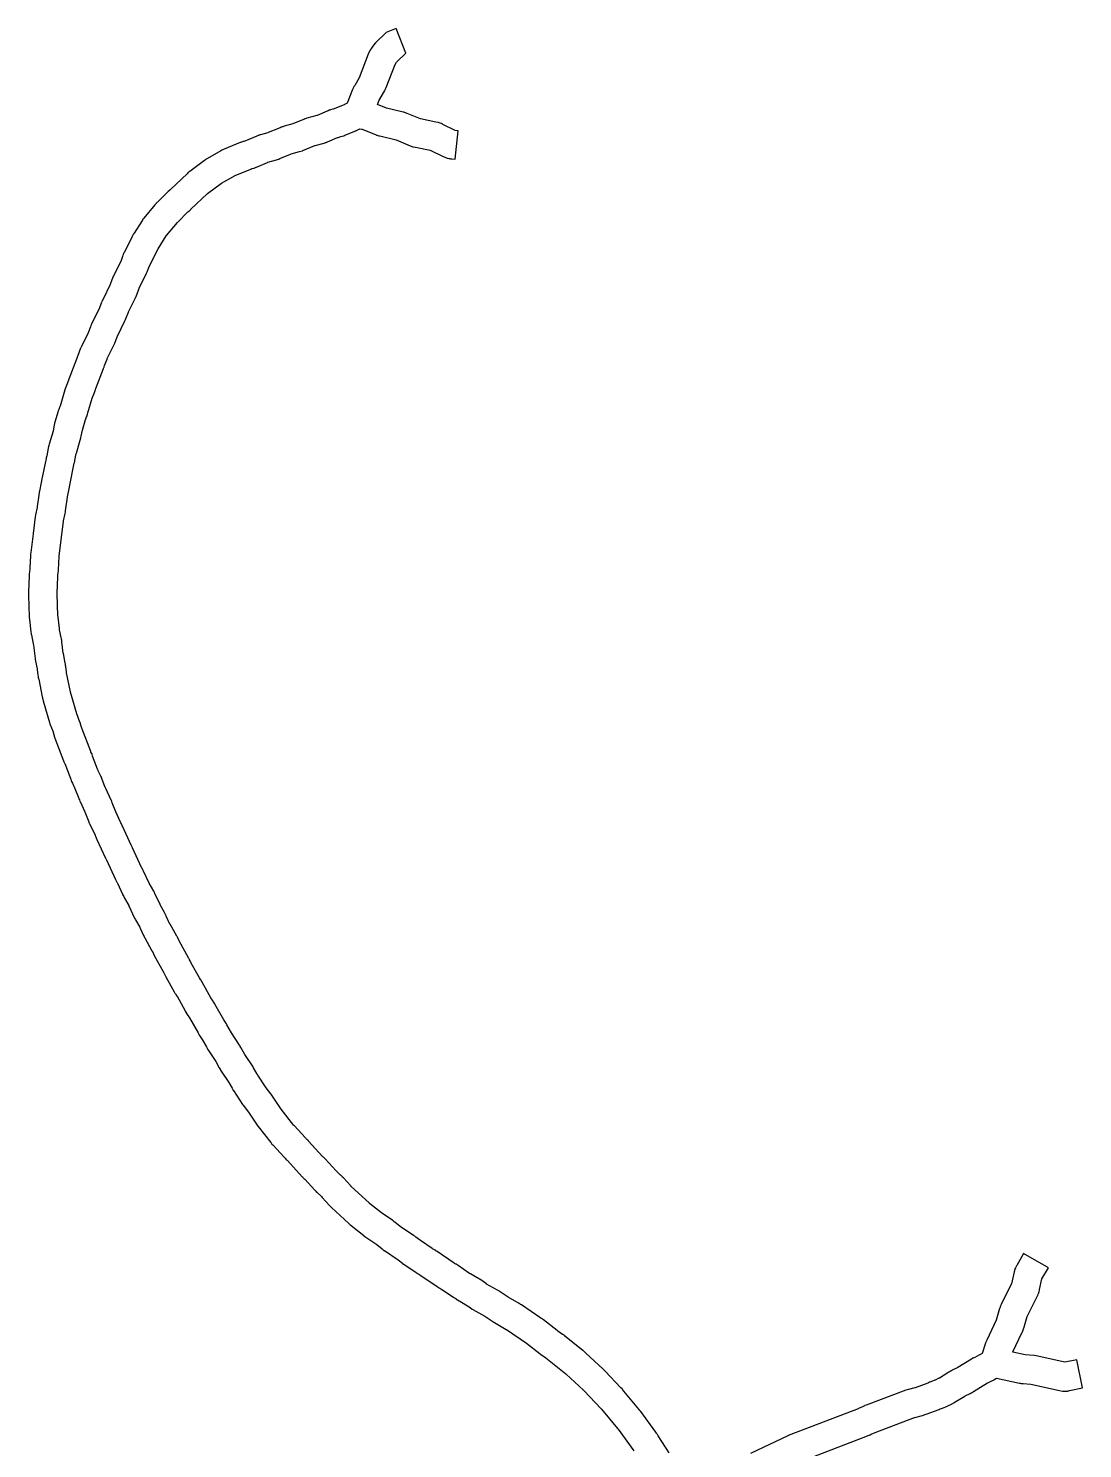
# Model space of a CAD drawing. Extents: x 20 to 287, y 1581 to 1957.
# Drawn here: x 212.6 to 275, y 1873.1 to 1957.2 of the extents above; entities that cross this region are included whole.
import ezdxf

# ---------------------------------------------------------------- set-up
doc = ezdxf.new("R2010")
doc.units = 0
doc.layers.get('0').update_dxf_attribs({"linetype": 'CONTINUOUS'})

msp = doc.modelspace()

# ---------------------------------------------------------------- linework, layer by layer
at = {"color": 7}
for points in [[(250.534475, 1872.834691), (249.896085, 1873.836206), (249.843368, 1873.91819), (249.831673, 1873.935882), (249.813981, 1873.959272), (249.796289, 1873.988659), (249.743572, 1874.053071), (248.859194, 1875.277145), (248.859194, 1875.283143), (248.82405, 1875.324135), (248.806358, 1875.347524), (248.747793, 1875.411936), (247.863416, 1876.483731), (247.804851, 1876.554021), (247.775464, 1876.589165), (247.769467, 1876.595163), (247.751775, 1876.618552), (247.687363, 1876.677117), (246.756131, 1877.666916), (246.697567, 1877.731328), (246.656575, 1877.77232), (246.638882, 1877.790012), (246.632885, 1877.796009), (245.590375, 1878.75067), (245.484941, 1878.850226), (245.467249, 1878.867919), (245.437862, 1878.885611), (244.366069, 1879.740706), (244.354374, 1879.752401), (244.248941, 1879.834385), (244.231248, 1879.84608), (243.950122, 1880.033498), (243.920735, 1880.056888), (243.903043, 1880.068582), (243.094801, 1880.712832), (243.088804, 1880.712832), (243.041935, 1880.747976), (243.024242, 1880.759671), (242.948106, 1880.80654), (241.794317, 1881.59135), (241.741601, 1881.620737), (241.723908, 1881.632432), (241.65173, 1881.673814), (241.007481, 1882.042793), (241.001484, 1882.04879), (240.597363, 1882.324069), (240.591366, 1882.330067), (240.46836, 1882.406203), (240.450667, 1882.417898), (240.374531, 1882.45889), (239.730282, 1882.827869), (239.724284, 1882.833866), (239.320167, 1883.109145), (239.314169, 1883.115143), (239.191163, 1883.197127), (239.173471, 1883.203124), (238.781063, 1883.425686), (238.763371, 1883.437381), (238.722379, 1883.460771), (238.048848, 1883.917602), (237.925842, 1883.999586), (237.90815, 1884.011281), (237.832013, 1884.052273), (237.820318, 1884.058271), (237.814321, 1884.064268), (236.795236, 1884.749515), (236.748367, 1884.78466), (236.730675, 1884.796355), (236.689683, 1884.825742), (236.67199, 1884.831739), (236.654298, 1884.843434), (236.636606, 1884.849431), (236.5136, 1884.91972), (236.507603, 1884.925718), (235.810643, 1885.400122), (235.541241, 1885.610959), (235.535244, 1885.610959), (235.488374, 1885.646104), (235.470682, 1885.657798), (235.400393, 1885.704668), (234.61558, 1886.237636), (234.609583, 1886.243633), (234.281602, 1886.50134), (234.258212, 1886.519032), (234.223068, 1886.548419), (234.21707, 1886.554417), (234.170201, 1886.589561), (234.152509, 1886.601256), (233.514116, 1887.028802), (233.502421, 1887.040497), (232.787889, 1887.60275), (232.781891, 1887.608748), (231.68667, 1888.633686), (231.680673, 1888.639683), (231.24727, 1889.108227), (231.194553, 1889.166792), (231.188556, 1889.172789), (231.147564, 1889.213781), (231.089, 1889.272345), (231.071308, 1889.28404), (230.854593, 1889.48903), (230.8369, 1889.506722), (230.807513, 1889.53611), (230.157408, 1890.250639), (230.15141, 1890.256636), (230.110418, 1890.297628), (230.092726, 1890.309323), (230.057582, 1890.33871), (230.028195, 1890.368097), (230.010502, 1890.385789), (229.184695, 1891.287736), (229.173, 1891.299431), (229.132008, 1891.346301), (229.132008, 1891.352298), (229.085139, 1891.39329), (229.038269, 1891.434282), (229.020577, 1891.457672), (229.008882, 1891.463669), (228.99119, 1891.481361), (228.323515, 1892.213463), (228.317518, 1892.225158), (227.556134, 1893.191532), (227.052448, 1893.947059), (227.011456, 1894.011471), (227.005459, 1894.017468), (226.970314, 1894.064337), (226.940927, 1894.099482), (226.671525, 1894.445032), (226.173696, 1895.194703), (226.156004, 1895.229848), (226.138311, 1895.253237), (225.927474, 1895.633929), (225.892329, 1895.686646), (225.412072, 1896.412888), (225.171938, 1896.828722), (225.171938, 1896.834719), (225.130946, 1896.905008), (225.130946, 1896.911005), (225.101559, 1896.963722), (225.089864, 1896.981415), (224.615463, 1897.695944), (224.340184, 1898.187914), (224.310797, 1898.240631), (224.152676, 1898.474888), (224.152676, 1898.480885), (223.625565, 1899.406258), (223.625565, 1899.412255), (223.584573, 1899.482544), (223.584573, 1899.488542), (223.555186, 1899.535411), (223.520041, 1899.588128), (223.397035, 1899.769698), (223.397035, 1899.775696), (222.869924, 1900.706928), (222.799634, 1900.835781), (222.78794, 1900.853473), (222.71765, 1900.958907), (222.231534, 1901.825713), (222.167122, 1901.960413), (222.161125, 1901.978106), (222.131738, 1902.03667), (222.131738, 1902.042667), (222.102351, 1902.095384), (222.090656, 1902.113076), (221.510833, 1903.143874), (221.428849, 1903.331292), (221.417154, 1903.354681), (221.417154, 1903.360679), (221.387767, 1903.413395), (221.376072, 1903.431088), (220.977808, 1904.133904), (220.971811, 1904.139901), (220.755096, 1904.608446), (220.719952, 1904.684582), (220.690564, 1904.737299), (220.67887, 1904.760689), (220.637878, 1904.830978), (220.391896, 1905.281953), (220.380201, 1905.299645), (220.075645, 1905.949751), (220.057953, 1905.990743), (220.046258, 1906.02013), (220.046258, 1906.026127), (220.016871, 1906.078844), (220.005176, 1906.096536), (219.741622, 1906.565081), (219.741622, 1906.571078), (219.401928, 1907.285607), (219.366784, 1907.361744), (219.337397, 1907.414461), (219.325702, 1907.43785), (219.319704, 1907.443848), (219.313707, 1907.455543), (219.30771, 1907.473235), (219.290017, 1907.502622), (218.751193, 1908.650557), (218.751193, 1908.662252), (218.727803, 1908.709121), (218.721806, 1908.720816), (218.715808, 1908.738508), (218.692419, 1908.785348), (218.692419, 1908.791345), (218.674727, 1908.814735), (218.153471, 1909.933385), (218.147474, 1909.94508), (218.147474, 1909.951077), (218.135779, 1909.974467), (218.129782, 1909.986162), (218.118087, 1910.021306), (218.118087, 1910.027304), (218.094697, 1910.08002), (218.059553, 1910.150309), (218.047858, 1910.173699), (217.766731, 1910.782807), (217.760734, 1910.794502), (217.555744, 1911.327473), (217.526357, 1911.403609), (217.526357, 1911.409607), (217.502967, 1911.462323), (217.491272, 1911.485713), (217.163291, 1912.176817), (217.145599, 1912.217809), (217.139602, 1912.235501), (216.940459, 1912.768472), (216.934462, 1912.786164), (216.922767, 1912.809554), (216.905075, 1912.844698), (216.875687, 1912.90911), (216.857995, 1912.938497), (216.705722, 1913.266478), (216.68803, 1913.30747), (216.682032, 1913.325163), (216.389181, 1914.098262), (216.389181, 1914.104259), (216.359794, 1914.180396), (216.359794, 1914.186393), (216.336404, 1914.23911), (216.330407, 1914.256802), (216.289415, 1914.332939), (216.27772, 1914.356329), (216.27772, 1914.362326), (215.756465, 1915.738674), (215.680328, 1915.990503), (215.674331, 1916.013893), (215.650941, 1916.072457), (215.650941, 1916.078455), (215.644944, 1916.096147), (215.638946, 1916.102144), (215.457376, 1916.594114), (215.082541, 1917.882612), (215.082541, 1917.894307), (214.842406, 1919.02467), (214.836409, 1919.054057), (214.795417, 1919.399607), (214.789419, 1919.464019), (214.789419, 1919.475714), (214.789419, 1919.481711), (214.777725, 1919.540276), (214.777725, 1919.557968), (214.76603, 1919.59896), (214.654749, 1920.161213), (214.648751, 1920.178905), (214.566767, 1920.864149), (214.566767, 1920.881842), (214.555072, 1920.957978), (214.555072, 1920.963976), (214.549075, 1921.02254), (214.543078, 1921.040232), (214.525385, 1921.122216), (214.431677, 1921.573188), (214.425679, 1921.608333), (214.419682, 1921.643477), (214.337698, 1922.328724), (214.337698, 1922.363869), (214.3317, 1922.399013), (214.278984, 1923.710937), (214.278984, 1923.746082), (214.319976, 1924.712453), (214.325973, 1924.747597), (214.325973, 1924.782742), (214.349363, 1924.97016), (214.361058, 1925.046296), (214.361058, 1925.052293), (214.361058, 1925.075683), (214.367055, 1925.1284), (214.402199, 1925.907356), (214.402199, 1925.936743), (214.542748, 1927.049537), (214.548745, 1927.078924), (214.554742, 1927.125793), (214.554742, 1927.13179), (214.554742, 1927.143485), (214.56074, 1927.184477), (214.56074, 1927.190475), (214.56074, 1927.208167), (214.666174, 1927.992976), (214.666174, 1928.016366), (214.759882, 1928.461482), (214.777575, 1928.537618), (214.777575, 1928.549313), (214.783572, 1928.5787), (214.789569, 1928.608087), (214.789569, 1928.619782), (214.895003, 1929.433877), (214.895003, 1929.451569), (215.012132, 1930.013822), (215.012132, 1930.019819), (215.012132, 1930.031514), (215.304983, 1931.431291), (215.316678, 1931.47816), (215.316678, 1931.484157), (215.316678, 1931.490155), (215.322675, 1931.507847), (215.328673, 1931.542992), (215.33467, 1931.589861), (215.422531, 1932.017407), (215.428529, 1932.023405), (215.651091, 1932.808217), (215.668783, 1932.855087), (215.674781, 1932.878476), (215.686476, 1932.931193), (215.692473, 1932.942888), (215.69847, 1932.96058), (215.710165, 1933.042564), (215.786302, 1933.393974), (215.786302, 1933.399971), (215.938575, 1933.944652), (215.95027, 1933.979797), (215.961965, 1934.014941), (216.032254, 1934.190634), (216.055643, 1934.237504), (216.061641, 1934.260893), (216.067638, 1934.272588), (216.08533, 1934.331152), (216.091328, 1934.342847), (216.10902, 1934.424831), (216.360849, 1935.279924), (216.49555, 1935.631331), (216.51894, 1935.6782), (216.524937, 1935.70159), (216.530935, 1935.713285), (216.548627, 1935.766001), (216.554624, 1935.783694), (216.572317, 1935.853983), (217.035004, 1937.054629), (217.035004, 1937.060626), (217.041002, 1937.072321), (217.052697, 1937.095711), (217.064392, 1937.125098), (217.070389, 1937.136793), (217.099776, 1937.218777), (217.246202, 1937.605328), (217.257897, 1937.628718), (217.667874, 1938.466241), (217.697261, 1938.53653), (217.843686, 1938.928938), (217.855381, 1938.952327), (218.306353, 1939.871847), (218.341498, 1939.947983), (218.511343, 1940.387242), (218.517341, 1940.410632), (218.921458, 1941.22473), (218.927456, 1941.230727), (218.950845, 1941.283444), (218.96254, 1941.301136), (218.98593, 1941.3597), (219.14405, 1941.78139), (219.150048, 1941.799082), (219.58931, 1942.689317), (219.624455, 1942.765453), (219.759155, 1943.128573), (220.268698, 1944.141801), (220.754814, 1944.897328), (220.766509, 1944.920718), (221.410758, 1945.699671), (222.037435, 1946.314635), (222.066822, 1946.344022), (222.078517, 1946.350019), (222.101907, 1946.367712), (222.107904, 1946.373709), (222.119599, 1946.385404), (222.142989, 1946.403096), (222.148986, 1946.409093), (222.20755, 1946.46181), (222.213548, 1946.473505), (223.179918, 1947.387165), (223.197611, 1947.404857), (224.017562, 1948.013965), (224.831659, 1948.470793), (225.751175, 1948.857344), (225.821465, 1948.880734), (225.909326, 1948.904124), (225.950318, 1948.915819), (226.067447, 1948.962688), (226.090836, 1948.974383), (226.746798, 1949.249662), (226.776185, 1949.25566), (227.279871, 1949.402085), (227.402877, 1949.43723), (227.414572, 1949.443227), (227.426267, 1949.449225), (227.478984, 1949.472614), (228.117377, 1949.742016), (228.146764, 1949.753711), (228.650449, 1949.894259), (228.814447, 1949.941129), (228.83214, 1949.947126), (229.558385, 1950.245825), (229.581775, 1950.25752), (230.10303, 1950.398068), (230.109027, 1950.398068), (230.150019, 1950.409763), (230.191011, 1950.421458), (230.232003, 1950.43915), (230.243698, 1950.445147), (230.255393, 1950.451145), (230.30811, 1950.474534), (230.899645, 1950.720516), (230.929032, 1950.732211), (231.098877, 1950.779081), (231.251151, 1950.82595), (231.257148, 1950.82595), (231.268843, 1950.831947), (231.333255, 1950.861335), (231.977504, 1951.124889), (231.989199, 1951.130886), (232.030191, 1951.148578), (232.106327, 1951.183723), (232.118022, 1951.18972), (232.176586, 1951.224865), (232.223456, 1951.248255), (232.334737, 1951.218868), (232.364124, 1951.21287), (233.184078, 1950.884889), (233.207468, 1950.873194), (233.230857, 1950.867197), (233.289422, 1950.849505), (233.347986, 1950.831812), (233.394855, 1950.820118), (233.400853, 1950.820118), (234.367223, 1950.591708), (235.19889, 1950.240298), (235.251607, 1950.216908), (235.304324, 1950.199216), (235.327714, 1950.187521), (235.357101, 1950.181524), (235.497649, 1950.152137), (235.509344, 1950.152137), (236.387865, 1949.976444), (237.160965, 1949.607465), (237.166962, 1949.601468), (237.342655, 1949.519484), (237.401219, 1949.501791), (237.483203, 1949.478402), (237.541768, 1949.472404), (237.588637, 1949.466407), (237.606329, 1949.466407), (237.676618, 1949.46041), (237.858189, 1949.43702), (238.045606, 1951.129636), (237.869913, 1951.147328), (237.131955, 1951.504594), (237.090963, 1951.527984), (237.061576, 1951.545676), (237.043884, 1951.551673), (236.967748, 1951.58106), (236.920878, 1951.598753), (236.885734, 1951.610448), (236.727613, 1951.639835), (236.721616, 1951.639835), (235.813812, 1951.827252), (235.027665, 1952.142873), (234.998278, 1952.154568), (234.875272, 1952.207285), (234.869275, 1952.207285), (234.816558, 1952.224977), (234.787171, 1952.230974), (234.705187, 1952.248666), (233.80324, 1952.459504), (233.264413, 1952.670341), (233.369846, 1952.928048), (233.680255, 1953.461016), (233.69195, 1953.484406), (233.727094, 1953.560542), (233.738789, 1953.589929), (233.744787, 1953.601624), (233.774174, 1953.677761), (234.301288, 1955.042396), (234.38915, 1955.177097), (234.951403, 1955.710065), (234.365724, 1957.185981), (234.365847, 1957.185582), (233.774309, 1956.9396), (233.141775, 1956.336352), (233.018769, 1956.189926), (232.872344, 1955.961516), (232.854652, 1955.943824), (232.831262, 1955.902832), (232.79027, 1955.83842), (232.784272, 1955.826725), (232.772578, 1955.797338), (232.714013, 1955.650913), (232.175186, 1954.262849), (231.917479, 1953.811877), (231.888092, 1953.765008), (231.8704, 1953.741618), (231.858705, 1953.718228), (231.805988, 1953.612794), (231.788296, 1953.565925), (231.466171, 1952.757687), (231.308051, 1952.675703), (231.290358, 1952.664008), (230.646112, 1952.406301), (230.622723, 1952.394606), (230.488022, 1952.359462), (230.44703, 1952.347767), (230.406038, 1952.336072), (230.347473, 1952.312682), (230.283062, 1952.283295), (229.691523, 1952.037313), (229.662136, 1952.031316), (229.070598, 1951.86147), (229.029606, 1951.849776), (228.988614, 1951.838081), (228.947622, 1951.826386), (228.935927, 1951.820388), (228.871515, 1951.791001), (228.250695, 1951.527447), (227.741153, 1951.386899), (227.659169, 1951.363509), (227.618177, 1951.351814), (227.577185, 1951.340119), (227.56549, 1951.334122), (227.501078, 1951.304735), (226.786546, 1951.011883), (226.768854, 1951.005886), (226.335451, 1950.888757), (226.288581, 1950.877063), (226.247589, 1950.865368), (226.212445, 1950.847676), (226.194753, 1950.841678), (226.188755, 1950.835681), (226.112619, 1950.806294), (225.403946, 1950.513442), (225.339534, 1950.49575), (225.298542, 1950.484055), (225.25755, 1950.47236), (225.198986, 1950.448971), (225.140422, 1950.425581), (225.134424, 1950.425581), (224.179766, 1950.02732), (224.144622, 1950.015625), (224.10363, 1949.997933), (224.050913, 1949.968546), (223.992349, 1949.933401), (223.184108, 1949.47657), (223.148963, 1949.458877), (223.137268, 1949.45288), (223.107881, 1949.435188), (223.078494, 1949.411798), (223.060802, 1949.400103), (223.008085, 1949.359111), (222.141276, 1948.714862), (222.106132, 1948.691472), (222.070987, 1948.668082), (222.0416, 1948.638695), (222.029905, 1948.627001), (221.983036, 1948.580131), (221.010806, 1947.654755), (220.981419, 1947.631366), (220.975421, 1947.631366), (220.946034, 1947.601979), (220.934339, 1947.590284), (220.869928, 1947.525872), (220.225679, 1946.905049), (220.190534, 1946.875661), (220.167144, 1946.846274), (220.132, 1946.81113), (220.126002, 1946.799435), (220.073285, 1946.729146), (219.42318, 1945.944336), (219.393793, 1945.909192), (219.393793, 1945.903194), (219.370403, 1945.879805), (219.347013, 1945.838813), (219.341016, 1945.832815), (219.300024, 1945.768404), (218.843196, 1945.059731), (218.819806, 1945.024586), (218.808111, 1945.006894), (218.802114, 1944.995199), (218.790419, 1944.971809), (218.731854, 1944.860528), (218.725857, 1944.842836), (218.257313, 1943.905747), (218.245618, 1943.888055), (218.222228, 1943.835338), (218.204536, 1943.800194), (218.186844, 1943.759202), (218.186844, 1943.753204), (218.157457, 1943.67122), (218.052023, 1943.390094), (217.630333, 1942.535001), (217.618638, 1942.517309), (217.595248, 1942.464592), (217.583554, 1942.441203), (217.530837, 1942.300654), (217.425403, 1942.019528), (217.419406, 1942.01353), (217.003575, 1941.158438), (216.962583, 1941.070576), (216.927439, 1940.99444), (216.898052, 1940.912456), (216.769198, 1940.572762), (216.347511, 1939.723526), (216.318124, 1939.664961), (216.288737, 1939.588825), (216.25935, 1939.506841), (216.124649, 1939.167147), (215.720529, 1938.34134), (215.691142, 1938.271051), (215.679447, 1938.241663), (215.497876, 1937.761406), (215.491879, 1937.749711), (215.480184, 1937.726322), (215.474187, 1937.708629), (215.468189, 1937.690937), (215.433045, 1937.597228), (214.976213, 1936.414152), (214.952824, 1936.34974), (214.923437, 1936.250184), (214.917439, 1936.232492), (214.765166, 1935.840087), (214.741776, 1935.775675), (214.46065, 1934.809301), (214.454652, 1934.791609), (214.384363, 1934.610039), (214.354976, 1934.53975), (214.354976, 1934.533752), (214.348979, 1934.51606), (214.331287, 1934.475068), (214.331287, 1934.463373), (214.179013, 1933.936262), (214.155624, 1933.860125), (214.137931, 1933.807408), (214.137931, 1933.795714), (214.120239, 1933.696157), (214.044103, 1933.344751), (214.044103, 1933.338753), (213.82154, 1932.559797), (213.798151, 1932.483661), (213.780458, 1932.430944), (213.780458, 1932.419249), (213.762766, 1932.319693), (213.669057, 1931.880433), (213.669057, 1931.874436), (213.657362, 1931.821719), (213.657362, 1931.815722), (213.645668, 1931.763005), (213.63967, 1931.72786), (213.63967, 1931.716166), (213.364391, 1930.410098), (213.364391, 1930.404101), (213.358394, 1930.380711), (213.352396, 1930.345566), (213.340702, 1930.298697), (213.235268, 1929.789155), (213.217576, 1929.718866), (213.217576, 1929.707171), (213.199883, 1929.57247), (213.199883, 1929.54908), (213.112022, 1928.869689), (213.100327, 1928.805278), (213.012466, 1928.377731), (213.006468, 1928.360039), (212.994773, 1928.283903), (212.983079, 1928.213613), (212.971384, 1928.131629), (212.971384, 1928.113937), (212.883522, 1927.411121), (212.877525, 1927.381734), (212.871528, 1927.340742), (212.871528, 1927.329047), (212.871528, 1927.323049), (212.871528, 1927.305357), (212.86553, 1927.270213), (212.86553, 1927.25252), (212.724982, 1926.145583), (212.713287, 1926.069447), (212.713287, 1926.057752), (212.713287, 1926.034362), (212.70729, 1925.999218), (212.70729, 1925.981525), (212.677903, 1925.243567), (212.671905, 1925.173278), (212.648515, 1924.985861), (212.636821, 1924.909724), (212.630823, 1924.868732), (212.630823, 1924.775023), (212.589831, 1923.843791), (212.583834, 1923.773502), (212.583834, 1923.703213), (212.589831, 1923.603657), (212.636701, 1922.344443), (212.636701, 1922.326751), (212.642698, 1922.180325), (212.736407, 1921.448224), (212.736407, 1921.430532), (212.748102, 1921.354395), (212.754099, 1921.289983), (212.760096, 1921.272291), (212.871378, 1920.739323), (212.883072, 1920.669034), (212.976781, 1919.878368), (212.976781, 1919.872371), (212.988476, 1919.807959), (213.000171, 1919.743547), (213.011866, 1919.708403), (213.105575, 1919.257428), (213.111572, 1919.228041), (213.152564, 1918.882487), (213.158561, 1918.806351), (213.170256, 1918.741939), (213.181951, 1918.683375), (213.193646, 1918.642383), (213.404484, 1917.599873), (213.410481, 1917.558881), (213.416478, 1917.529494), (213.43417, 1917.459204), (213.463558, 1917.365496), (213.838393, 1916.076997), (213.856085, 1916.012586), (214.043503, 1915.526472), (214.0495, 1915.514777), (214.131484, 1915.216078), (214.154874, 1915.151667), (214.664416, 1913.816314), (214.687806, 1913.746025), (214.717193, 1913.681613), (214.734885, 1913.646468), (214.775877, 1913.564484), (214.799267, 1913.50592), (215.092119, 1912.732821), (215.092119, 1912.726823), (215.121506, 1912.650687), (215.144895, 1912.592122), (215.191765, 1912.498414), (215.344038, 1912.176289), (215.344038, 1912.170292), (215.549028, 1911.637324), (215.578415, 1911.561187), (215.601805, 1911.502623), (215.636949, 1911.432334), (215.648644, 1911.408944), (215.929771, 1910.799836), (215.935768, 1910.788141), (216.164178, 1910.196603), (216.170175, 1910.178911), (216.193565, 1910.120347), (216.20526, 1910.096957), (216.533244, 1909.405853), (216.539241, 1909.388161), (216.556933, 1909.347169), (216.592078, 1909.25346), (216.638947, 1909.159751), (217.160202, 1908.041102), (217.1662, 1908.029407), (217.183892, 1907.982537), (217.189889, 1907.97654), (217.207582, 1907.941395), (217.746406, 1906.787604), (217.810818, 1906.658751), (217.822513, 1906.635361), (217.82851, 1906.629363), (217.840205, 1906.605974), (217.857897, 1906.570829), (218.162449, 1905.914867), (218.168447, 1905.903172), (218.203591, 1905.832883), (218.232978, 1905.774319), (218.285695, 1905.68061), (218.531677, 1905.235494), (218.537675, 1905.229497), (218.877372, 1904.491539), (218.906759, 1904.438822), (218.924451, 1904.403678), (219.182158, 1903.952706), (219.211545, 1903.894141), (219.410687, 1903.472452), (219.440074, 1903.402162), (219.469462, 1903.343598), (219.481156, 1903.325906), (219.902846, 1902.570379), (219.908844, 1902.564381), (219.990828, 1902.382811), (220.014217, 1902.330094), (220.59404, 1901.305153), (220.59404, 1901.299156), (220.705321, 1901.064869), (220.734708, 1901.012152), (221.226681, 1900.139487), (221.226681, 1900.13349), (221.267673, 1900.0632), (221.29706, 1900.010484), (221.32045, 1899.969492), (221.379014, 1899.88163), (221.390709, 1899.869935), (221.876826, 1899.00313), (221.876826, 1898.997133), (221.917818, 1898.926843), (221.947205, 1898.874127), (221.9589, 1898.856434), (222.134592, 1898.587033), (222.632422, 1897.708511), (222.632422, 1897.702514), (222.673414, 1897.632225), (222.702801, 1897.573661), (222.714496, 1897.555968), (222.878494, 1897.315834), (223.130323, 1896.870715), (223.165468, 1896.800426), (223.200612, 1896.741862), (223.259177, 1896.659878), (223.651581, 1896.068339), (223.686726, 1896.009775), (223.891716, 1895.640796), (223.92686, 1895.570507), (223.962005, 1895.51779), (223.9737, 1895.500098), (224.459816, 1894.762143), (224.653082, 1894.422446), (224.688226, 1894.352157), (224.723371, 1894.29944), (224.735066, 1894.281748), (225.273893, 1893.467653), (225.314885, 1893.414936), (225.631153, 1893.004959), (226.099697, 1892.302143), (226.140689, 1892.237731), (226.175834, 1892.185015), (226.205221, 1892.14987), (226.937323, 1891.218638), (226.960712, 1891.189251), (226.984102, 1891.154106), (226.984102, 1891.148109), (227.007492, 1891.118722), (227.060209, 1891.066005), (227.73374, 1890.333903), (227.786457, 1890.275339), (227.833326, 1890.22847), (227.868471, 1890.193325), (227.880166, 1890.187328), (227.897858, 1890.169635), (227.909553, 1890.157941), (227.927245, 1890.140248), (228.805763, 1889.173875), (228.811761, 1889.173875), (228.83515, 1889.150485), (228.852843, 1889.127095), (228.870535, 1889.1154), (228.946671, 1889.039264), (228.952669, 1889.033266), (229.550063, 1888.383161), (229.60278, 1888.324597), (229.64965, 1888.277727), (229.667342, 1888.260035), (229.942621, 1888.008205), (229.989491, 1887.961336), (230.42875, 1887.481079), (230.481467, 1887.422515), (230.528336, 1887.375645), (230.540031, 1887.36395), (230.546028, 1887.357953), (231.559256, 1886.415005), (231.565254, 1886.409008), (231.623818, 1886.356291), (231.676535, 1886.309421), (231.68823, 1886.297726), (231.705922, 1886.286032), (232.449736, 1885.694493), (232.455734, 1885.688496), (232.461731, 1885.682499), (232.5086, 1885.647354), (233.164562, 1885.208095), (233.223127, 1885.167103), (233.545248, 1884.909396), (233.603813, 1884.862527), (233.656529, 1884.821535), (233.674222, 1884.80984), (234.488319, 1884.265159), (234.746026, 1884.060169), (234.752023, 1884.054172), (234.80474, 1884.01318), (234.822433, 1884.001485), (235.548675, 1883.515371), (235.665803, 1883.439235), (235.759512, 1883.386518), (235.771207, 1883.38052), (235.777204, 1883.374523), (236.796289, 1882.689279), (236.860701, 1882.642409), (236.919265, 1882.607265), (236.954409, 1882.589573), (237.077415, 1882.513436), (237.083413, 1882.513436), (237.762801, 1882.056605), (237.827212, 1882.009735), (237.83321, 1882.003738), (237.897621, 1881.962746), (237.909316, 1881.956748), (238.348575, 1881.704919), (238.758552, 1881.42964), (238.881558, 1881.347656), (238.910945, 1881.329964), (239.625475, 1880.919987), (240.035452, 1880.644708), (240.158458, 1880.562724), (240.187845, 1880.545031), (240.896518, 1880.135054), (240.902515, 1880.135054), (242.091445, 1879.332673), (242.097442, 1879.326675), (242.899824, 1878.688283), (242.946693, 1878.658895), (243.04625, 1878.594484), (243.233667, 1878.459783), (243.239665, 1878.453785), (244.422741, 1877.510838), (244.440434, 1877.499143), (245.465375, 1876.550341), (245.506367, 1876.509349), (246.502022, 1875.460983), (246.537167, 1875.419991), (247.485968, 1874.272056), (247.515355, 1874.231064), (248.440728, 1872.954281)], [(258.340998, 1872.328552), (262.282627, 1873.833753), (262.294321, 1873.83975), (262.423175, 1873.892467), (262.429172, 1873.892467), (262.446864, 1873.898465), (262.517154, 1873.939457), (262.739716, 1874.04489), (265.082437, 1874.923412), (265.094132, 1874.929409), (265.545107, 1875.052415), (265.556802, 1875.052415), (265.615366, 1875.070107), (265.638756, 1875.076105), (265.69732, 1875.093797), (265.773457, 1875.123184), (266.534844, 1875.40431), (266.558233, 1875.416005), (266.581623, 1875.4277), (266.599315, 1875.433698), (266.61101, 1875.439695), (266.897984, 1875.545129), (266.921374, 1875.556823), (266.974091, 1875.580213), (267.050227, 1875.621205), (267.266942, 1875.720761), (267.290332, 1875.732456), (267.343049, 1875.761843), (267.366438, 1875.773538), (267.413308, 1875.802925), (267.489444, 1875.849795), (268.051698, 1876.195345), (268.081085, 1876.213037), (268.373936, 1876.353586), (268.438348, 1876.382973), (268.450043, 1876.38897), (268.50276, 1876.418357), (268.573049, 1876.465227), (269.404715, 1876.974769), (269.410713, 1876.980766), (269.697687, 1877.121315), (269.703684, 1877.121315), (269.750554, 1877.144704), (269.779941, 1877.156399), (269.82681, 1877.185786), (269.832808, 1877.185786), (269.938241, 1877.250198), (271.302876, 1876.963224), (271.338021, 1876.957227), (271.390737, 1876.945532), (271.420125, 1876.939534), (271.449512, 1876.939534), (271.519801, 1876.933537), (271.976632, 1876.90415), (273.675104, 1876.523458), (273.839102, 1876.488313), (273.880094, 1876.482316), (273.926964, 1876.482316), (273.956351, 1876.482316), (274.00322, 1876.482316), (274.009218, 1876.482316), (274.015215, 1876.482316), (274.144069, 1876.494011), (274.185061, 1876.500008), (274.214448, 1876.506006), (274.25544, 1876.517701), (275.034396, 1876.675821), (274.688845, 1878.345011), (273.986029, 1878.192738), (272.287554, 1878.579286), (272.1587, 1878.596979), (271.625729, 1878.632123), (270.893631, 1878.790244), (270.899628, 1878.807936), (271.438453, 1879.944155), (271.44445, 1879.95585), (271.485442, 1880.049559), (271.514829, 1880.108123), (271.520826, 1880.125815), (271.532521, 1880.166807), (271.544216, 1880.207799), (271.755054, 1880.910616), (272.358305, 1882.134687), (272.375997, 1882.158077), (272.387692, 1882.187464), (272.411081, 1882.234334), (272.422776, 1882.263721), (272.440469, 1882.316438), (272.446466, 1882.345825), (272.452463, 1882.375212), (272.475853, 1882.480645), (272.48185, 1882.510033), (272.628276, 1883.130853), (273.014824, 1883.786815), (271.538908, 1884.641907), (271.129009, 1883.922826), (271.123012, 1883.911131), (271.052723, 1883.782278), (271.029333, 1883.729561), (271.017638, 1883.706171), (271.011641, 1883.682782), (270.982254, 1883.559776), (270.982254, 1883.542083), (270.818256, 1882.839267), (270.238433, 1881.685476), (270.203289, 1881.615186), (270.168144, 1881.53905), (270.150452, 1881.480486), (270.127062, 1881.398502), (270.121065, 1881.375112), (269.916075, 1880.695721), (269.359678, 1879.512648), (269.289389, 1879.354527), (269.283392, 1879.336835), (269.2657, 1879.272423), (269.078282, 1878.721883), (268.937734, 1878.634021), (268.931736, 1878.628024), (268.644762, 1878.487476), (268.592045, 1878.464086), (268.545206, 1878.440696), (268.515819, 1878.429001), (268.509821, 1878.423004), (268.44541, 1878.382012), (267.637172, 1877.878326), (267.607784, 1877.860634), (267.314933, 1877.720086), (267.262216, 1877.696696), (267.250521, 1877.690699), (267.18611, 1877.655554), (267.11582, 1877.608685), (266.547711, 1877.263134), (266.518324, 1877.245442), (266.301609, 1877.140008), (266.283917, 1877.134011), (266.043782, 1877.040302), (265.991065, 1877.02261), (265.967676, 1877.010915), (265.914959, 1876.987525), (265.891569, 1876.97583), (265.885572, 1876.97583), (265.862182, 1876.964136), (265.118368, 1876.688856), (265.100675, 1876.682859), (264.72584, 1876.583303), (264.649703, 1876.565611), (264.567719, 1876.542221), (262.207426, 1875.657846), (262.143014, 1875.634456), (262.107869, 1875.622761), (261.990741, 1875.564197), (261.756454, 1875.452916), (261.738761, 1875.446919), (257.744422, 1873.912435), (257.697553, 1873.900741), (257.609691, 1873.859749), (257.591999, 1873.853751), (257.568609, 1873.842056), (255.360595, 1872.793687)]]:
    msp.add_lwpolyline(points, dxfattribs=at)

doc.saveas('drawing.dxf')
